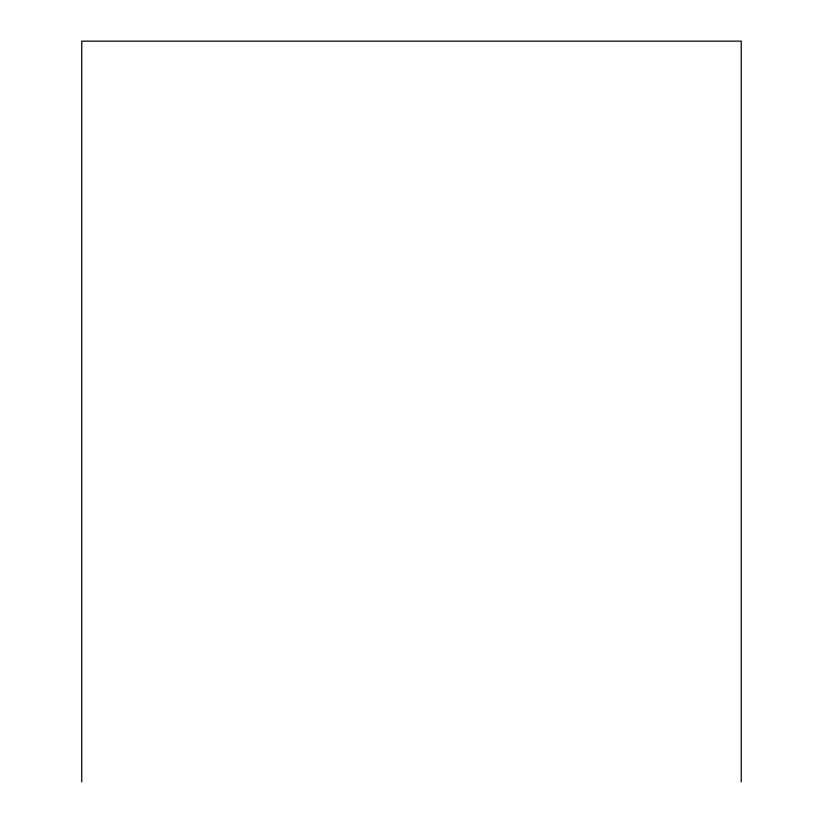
<?xml version="1.0" encoding="UTF-8"?>
<svg xmlns="http://www.w3.org/2000/svg" width="823" height="823" viewBox="0 0 823 823"><rect width="100%" height="100%" fill="white"/><g stroke="black" fill="none" stroke-linecap="round" stroke-linejoin="round"><path stroke-width="1.23" d="M741.235 781.85L741.235 41.15L81.765 41.15L81.765 781.85"/></g></svg>
